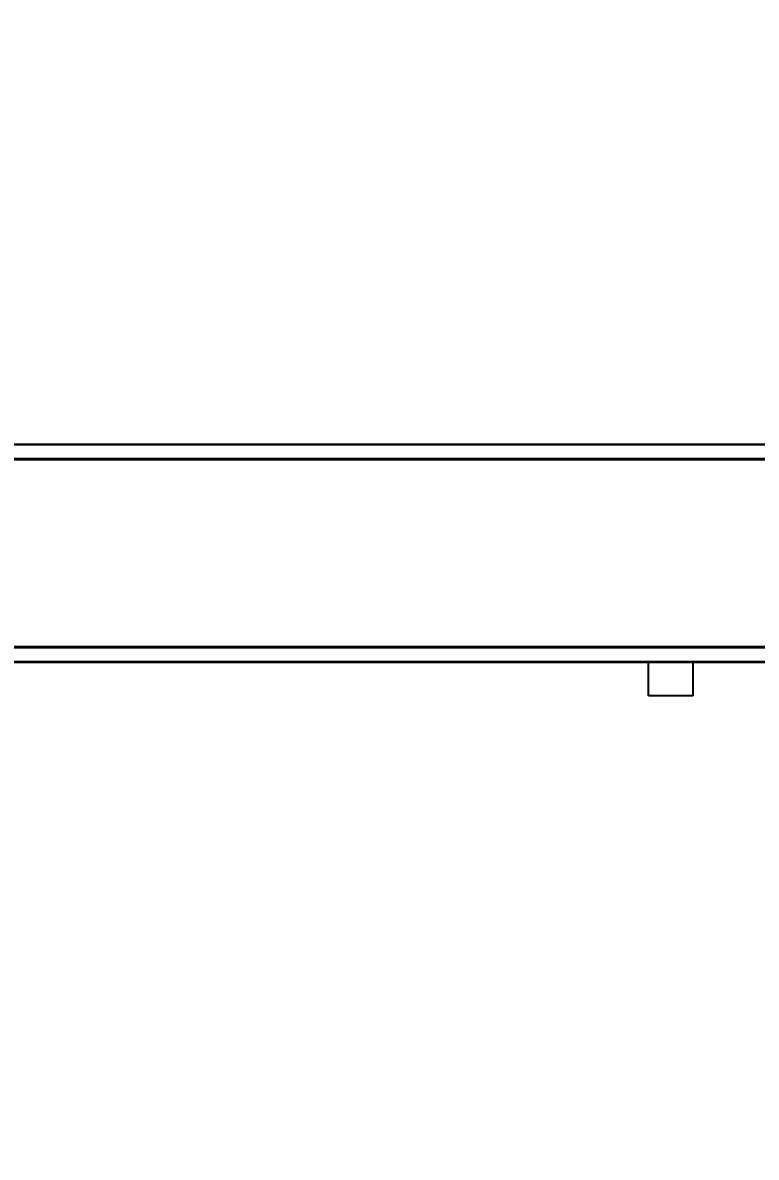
# Model space of a CAD drawing. Header units: millimetres. Extents: x 4086 to 8300, y 123 to 1549.
# Drawn here: x 6849 to 6947, y 919.9 to 1071.5 of the extents above; entities that cross this region are included whole.
import ezdxf

# ---------------------------------------------------------------- set-up
doc = ezdxf.new("R2010")
doc.units = ezdxf.units.MM
doc.layers.add('轮廓实线层', color=7, linetype='Continuous', lineweight=30)
doc.styles.add('思源黑', font='SourceHanSansCN-Normal.ttf')
doc.dimstyles.new('尺寸标注_3_10比例', dxfattribs={"dimtxt": 7, "dimasz": 6, "dimexe": 2, "dimexo": 1.5, "dimgap": 1, "dimtad": 1, "dimdec": 1, "dimlfac": 3.333333, "dimdsep": 46, "dimtxsty": '思源黑', "dimcen": 0.09, "dimadec": 0, "dimazin": 0, "dimtp": 0.01, "dimtm": 0.01, "dimtfac": 1, "dimtdec": 1, "dimtofl": 0, "dimtmove": 0, "dimatfit": 3, "dimfxl": 0, "dimtolj": 1, "dimarcsym": 0})

# ---------------------------------------------------------------- blocks, each defined once
blk = doc.blocks.new('*D2915')
at = {"layer": 'Defpoints', "color": 0}
for p in [(6584.2, 1202.83), (6671.6, 1202.83), (6943.35, 872.08)]:
    blk.add_point(p, dxfattribs=at)
at = {"layer": '轮廓实线层', "color": 0, "lineweight": -2}
for p, q in [((6670.1, 1202.83), (6582.2, 1202.83)), ((6584.2, 878.08), (6584.2, 1196.83)), ((6941.85, 872.08), (6582.2, 872.08))]:
    blk.add_line(p, q, dxfattribs=at)
at = {"layer": '轮廓实线层', "color": 0}
for points in [[(6585.2, 1196.83), (6583.2, 1196.83), (6584.2, 1202.83)], [(6583.2, 878.08), (6585.2, 878.08), (6584.2, 872.08)]]:
    blk.add_solid(points, dxfattribs=at)
at = {"layer": '轮廓实线层', "color": 0, "insert": (6579.57, 1037.46), "char_height": 7, "attachment_point": 5, "rotation": 90, "style": '思源黑'}
blk.add_mtext('\\A1;\\A1;1099.5', dxfattribs=at)
blk = doc.blocks.new('*D2916')
at = {"layer": 'Defpoints', "color": 0}
for p in [(6799.29, 983.69), (6778.83, 872.08), (6968.29, 872.08)]:
    blk.add_point(p, dxfattribs=at)
at = {"layer": '轮廓实线层', "color": 0, "lineweight": -2}
for p, q in [((6797.79, 983.69), (6776.83, 983.69)), ((6778.83, 977.69), (6778.83, 878.08)), ((6966.79, 872.08), (6776.83, 872.08))]:
    blk.add_line(p, q, dxfattribs=at)
at = {"layer": '轮廓实线层', "color": 0}
for points in [[(6779.83, 977.69), (6777.83, 977.69), (6778.83, 983.69)], [(6777.83, 878.08), (6779.83, 878.08), (6778.83, 872.08)]]:
    blk.add_solid(points, dxfattribs=at)
at = {"layer": '轮廓实线层', "color": 0, "insert": (6774.2, 930.49), "char_height": 7, "attachment_point": 5, "rotation": 90, "style": '思源黑'}
blk.add_mtext('\\A1;372', dxfattribs=at)
blk = doc.blocks.new('*D2920')
at = {"layer": 'Defpoints', "color": 0}
for p in [(6669.38, 992.23), (6638.6, 872.08), (6943.35, 872.08)]:
    blk.add_point(p, dxfattribs=at)
at = {"layer": '轮廓实线层', "color": 0, "lineweight": -2}
for p, q in [((6667.88, 992.23), (6636.6, 992.23)), ((6638.6, 986.23), (6638.6, 878.08)), ((6941.85, 872.08), (6636.6, 872.08))]:
    blk.add_line(p, q, dxfattribs=at)
at = {"layer": '轮廓实线层', "color": 0}
for points in [[(6639.6, 986.23), (6637.6, 986.23), (6638.6, 992.23)], [(6637.6, 878.08), (6639.6, 878.08), (6638.6, 872.08)]]:
    blk.add_solid(points, dxfattribs=at)
at = {"layer": '轮廓实线层', "color": 0, "insert": (6633.98, 932.16), "char_height": 7, "attachment_point": 5, "rotation": 90, "style": '思源黑'}
blk.add_mtext('\\A1;400.5', dxfattribs=at)
blk = doc.blocks.new('*D2922')
at = {"layer": 'Defpoints', "color": 0}
for p in [(6903.67, 1214.85), (7103.92, 1214.85), (6999.87, 872.08)]:
    blk.add_point(p, dxfattribs=at)
at = {"layer": '轮廓实线层', "color": 0, "lineweight": -2}
for p, q in [((6905.17, 1214.85), (7105.92, 1214.85)), ((7103.92, 878.08), (7103.92, 1208.85)), ((7001.37, 872.08), (7105.92, 872.08))]:
    blk.add_line(p, q, dxfattribs=at)
at = {"layer": '轮廓实线层', "color": 0}
for points in [[(7104.92, 1208.85), (7102.92, 1208.85), (7103.92, 1214.85)], [(7102.92, 878.08), (7104.92, 878.08), (7103.92, 872.08)]]:
    blk.add_solid(points, dxfattribs=at)
at = {"layer": '轮廓实线层', "color": 0, "insert": (7099.29, 1043.46), "char_height": 7, "attachment_point": 5, "rotation": 90, "style": '思源黑'}
blk.add_mtext('\\A1;\\A1;1240', dxfattribs=at)

msp = doc.modelspace()

# ---------------------------------------------------------------- linework, layer by layer
for p, q in [((7007.398, 1015.181), (6815.848, 1015.181)), ((7007.398, 1015.138), (6815.848, 1015.138)), ((7007.398, 1013.247), (6791.398, 1013.247)), ((7007.398, 1013.092), (6791.398, 1013.092)), ((6791.398, 988.169), (7007.398, 988.169)), ((7007.398, 988.014), (6791.398, 988.014)), ((6970.884, 986.123), (6791.398, 986.123)), ((6791.398, 986.081), (6970.884, 986.081)), ((6932.548, 981.581), (6932.548, 986.081)), ((6938.548, 981.581), (6938.548, 986.081)), ((6938.548, 981.581), (6932.548, 981.581))]:
    msp.add_line(p, q)

# ---------------------------------------------------------------- dimensions: what is measured, and where the dimension line sits
at = {"layer": '轮廓实线层'}
for base, p1, p2, text, picture, middle in [((7103.915, 1214.848), (6999.866, 872.081), (6903.673, 1214.848), '\\A1;1240', '*D2922', (7099.289, 1043.464)), ((6584.199, 1202.83), (6943.348, 872.081), (6671.596, 1202.83), '\\A1;1099.5', '*D2915', (6579.573, 1037.456))]:
    dim = msp.add_linear_dim(base=base, p1=p1, p2=p2, angle=90, text=text, dimstyle='尺寸标注_3_10比例', override={"dimtxsty": '思源黑'}, dxfattribs=at)
    dim.commit()
    dim.dimension.update_dxf_attribs({"geometry": picture, "text_midpoint": middle})
dim = msp.add_linear_dim(base=(6638.605, 872.081), p1=(6669.376, 992.23), p2=(6943.348, 872.081), angle=90, dimstyle='尺寸标注_3_10比例', dxfattribs=at)
dim.commit()
dim.dimension.update_dxf_attribs({"geometry": '*D2920', "text_midpoint": (6633.979, 932.156)})
dim = msp.add_linear_dim(base=(6778.833, 872.081), p1=(6799.29, 983.688), p2=(6968.289, 872.081), angle=90, dimstyle='尺寸标注_3_10比例', dxfattribs=at)
dim.commit()
dim.dimension.update_dxf_attribs({"geometry": '*D2916', "text_midpoint": (6778.833, 930.49), "dimtype": 160})

doc.saveas('drawing.dxf')
